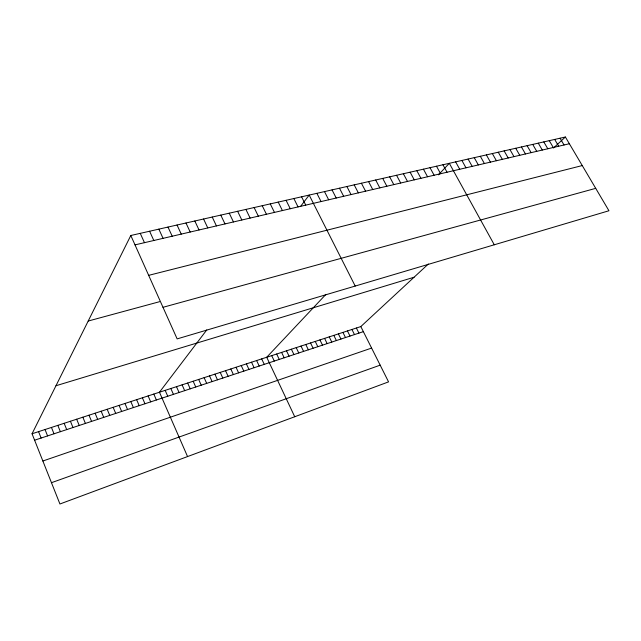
<?xml version="1.0" encoding="UTF-8"?>
<svg xmlns="http://www.w3.org/2000/svg" width="641" height="641" viewBox="0 0 641 641"><rect width="100%" height="100%" fill="white"/><g stroke="black" fill="none" stroke-linecap="round" stroke-linejoin="round"><path stroke-width="0.96" d="M428.348 263.996L360.819 326.573L388.558 381.876L59.925 503.994L32.05 433.765L130.804 235.495L565.386 137.006L608.95 210.753L177.148 338.897L130.804 235.495M206.771 329.931L159.457 392.228L187.557 456.568M300.549 206.45L309.186 195.064L355.202 286.054M325.924 294.363L266.712 357.253L294.732 416.746M438.452 174.849L449.317 163.311L494.275 244.782M553.512 148.007L565.386 137.006M51.472 482.697L380.169 365.146M42.859 461.007L371.604 348.071M34.606 440.199L363.367 331.653M32.05 433.765L360.819 326.573M55.975 385.738L414.062 277.241M162.99 307.311L595.713 188.35M88.202 321.037L159.577 301.695M148.664 275.35L582.252 165.562M135.011 244.878L569.368 143.744M560.058 138.216L564.04 144.986M554.681 139.434L558.672 146.236M549.257 140.659L553.263 147.494M543.792 141.901L547.799 148.768M538.28 143.151L542.286 150.05M532.711 144.409L536.733 151.34M527.094 145.683L531.125 152.646M521.429 146.965L525.468 153.968M515.717 148.263L519.755 155.298M509.956 149.569L513.994 156.636M504.13 150.883L508.185 157.99M498.265 152.213L502.32 159.353M492.336 153.56L496.398 160.731M486.359 154.914L490.429 162.125M480.325 156.284L484.404 163.527M474.244 157.662L478.322 164.945M468.098 159.056L472.177 166.372M461.897 160.458L465.983 167.814M455.631 161.877L459.725 169.272M442.939 164.753L447.041 172.229M436.497 166.211L440.607 173.719M429.999 167.686L434.117 175.233M423.437 169.176L427.555 176.764M416.81 170.674L420.937 178.302M410.12 172.197L414.254 179.857M403.365 173.727L407.5 181.435M396.547 175.273L400.689 183.022M389.656 176.828L393.806 184.624M382.701 178.406L386.852 186.243M375.682 180.001L379.833 187.877M368.583 181.603L372.741 189.528M361.42 183.23L365.586 191.194M354.185 184.872L358.351 192.877M346.877 186.523L351.044 194.576M339.49 188.198L343.664 196.298M332.03 189.888L336.205 198.029M324.49 191.603L328.673 199.784M316.878 193.326L321.061 201.554M301.558 196.795L305.749 205.12M293.858 198.542L298.049 206.915M356.388 328.016L358.936 333.12M351.933 329.474L354.481 334.586M286.07 200.304L290.269 208.726M347.446 330.932L350.002 336.068M342.935 332.407L345.491 337.559M278.21 202.091L282.409 210.56M338.392 333.889L340.948 339.057M270.262 203.886L274.46 212.411M333.825 335.379L336.381 340.563M329.226 336.878L331.782 342.086M262.233 205.713L266.432 214.278M324.594 338.384L327.158 343.608M319.939 339.898L322.503 345.146M254.116 207.548L258.323 216.169M315.252 341.429L317.816 346.693M245.912 209.407L250.118 218.076M310.54 342.967L313.104 348.247M305.797 344.513L308.361 349.818M237.627 211.29L241.833 220.007M301.022 346.068L303.586 351.396M296.214 347.638L298.778 352.983M229.246 213.189L233.46 221.954M291.375 349.217L293.947 354.577M286.503 350.803L289.075 356.188M220.784 215.104L224.991 223.925M281.607 352.398L284.179 357.798M212.219 217.043L216.434 225.92M276.672 354.008L279.244 359.433M271.712 355.627L274.284 361.067M203.574 219.006L207.78 227.932M261.688 358.896L264.26 364.376M194.824 220.985L199.031 229.967M256.624 360.546L259.196 366.051M251.528 362.205L254.1 367.734M185.978 222.988L190.193 232.026M246.4 363.88L248.972 369.424M177.036 225.015L181.251 234.109M241.232 365.562L243.812 371.131M236.04 367.261L238.612 372.846M167.998 227.066L172.205 236.217M230.808 368.968L233.38 374.568M225.536 370.682L228.116 376.307M158.856 229.141L163.062 238.348M220.232 372.413L222.812 378.062M214.895 374.152L217.475 379.825M149.609 231.233L153.816 240.495M209.519 375.906L212.099 381.595M140.259 233.356L144.465 242.675M204.11 377.669L206.69 383.382M198.662 379.448L201.242 385.185M193.173 381.235L195.753 386.996M187.653 383.038L190.233 388.815M182.092 384.848L184.672 390.657M176.491 386.675L179.071 392.5M170.851 388.51L173.431 394.367M165.178 390.361L167.75 396.242M153.808 394.071L156.38 399.992M148.119 395.922L150.691 401.875M142.39 397.789L144.97 403.766M136.621 399.672L139.201 405.665M130.812 401.562L133.392 407.588M124.963 403.469L127.543 409.519M119.074 405.392L121.646 411.458M113.145 407.323L115.717 413.421M107.175 409.27L109.739 415.392M101.158 411.234L103.73 417.379M95.1 413.213L97.664 419.382M88.995 415.2L91.567 421.393M82.849 417.203L85.413 423.421M76.664 419.222L79.228 425.464M70.422 421.257L72.986 427.523M64.148 423.3L66.704 429.598M57.818 425.368L60.382 431.689M51.448 427.443L54.004 433.797M45.03 429.534L47.586 435.912M38.564 431.641L41.12 438.051"/></g></svg>
